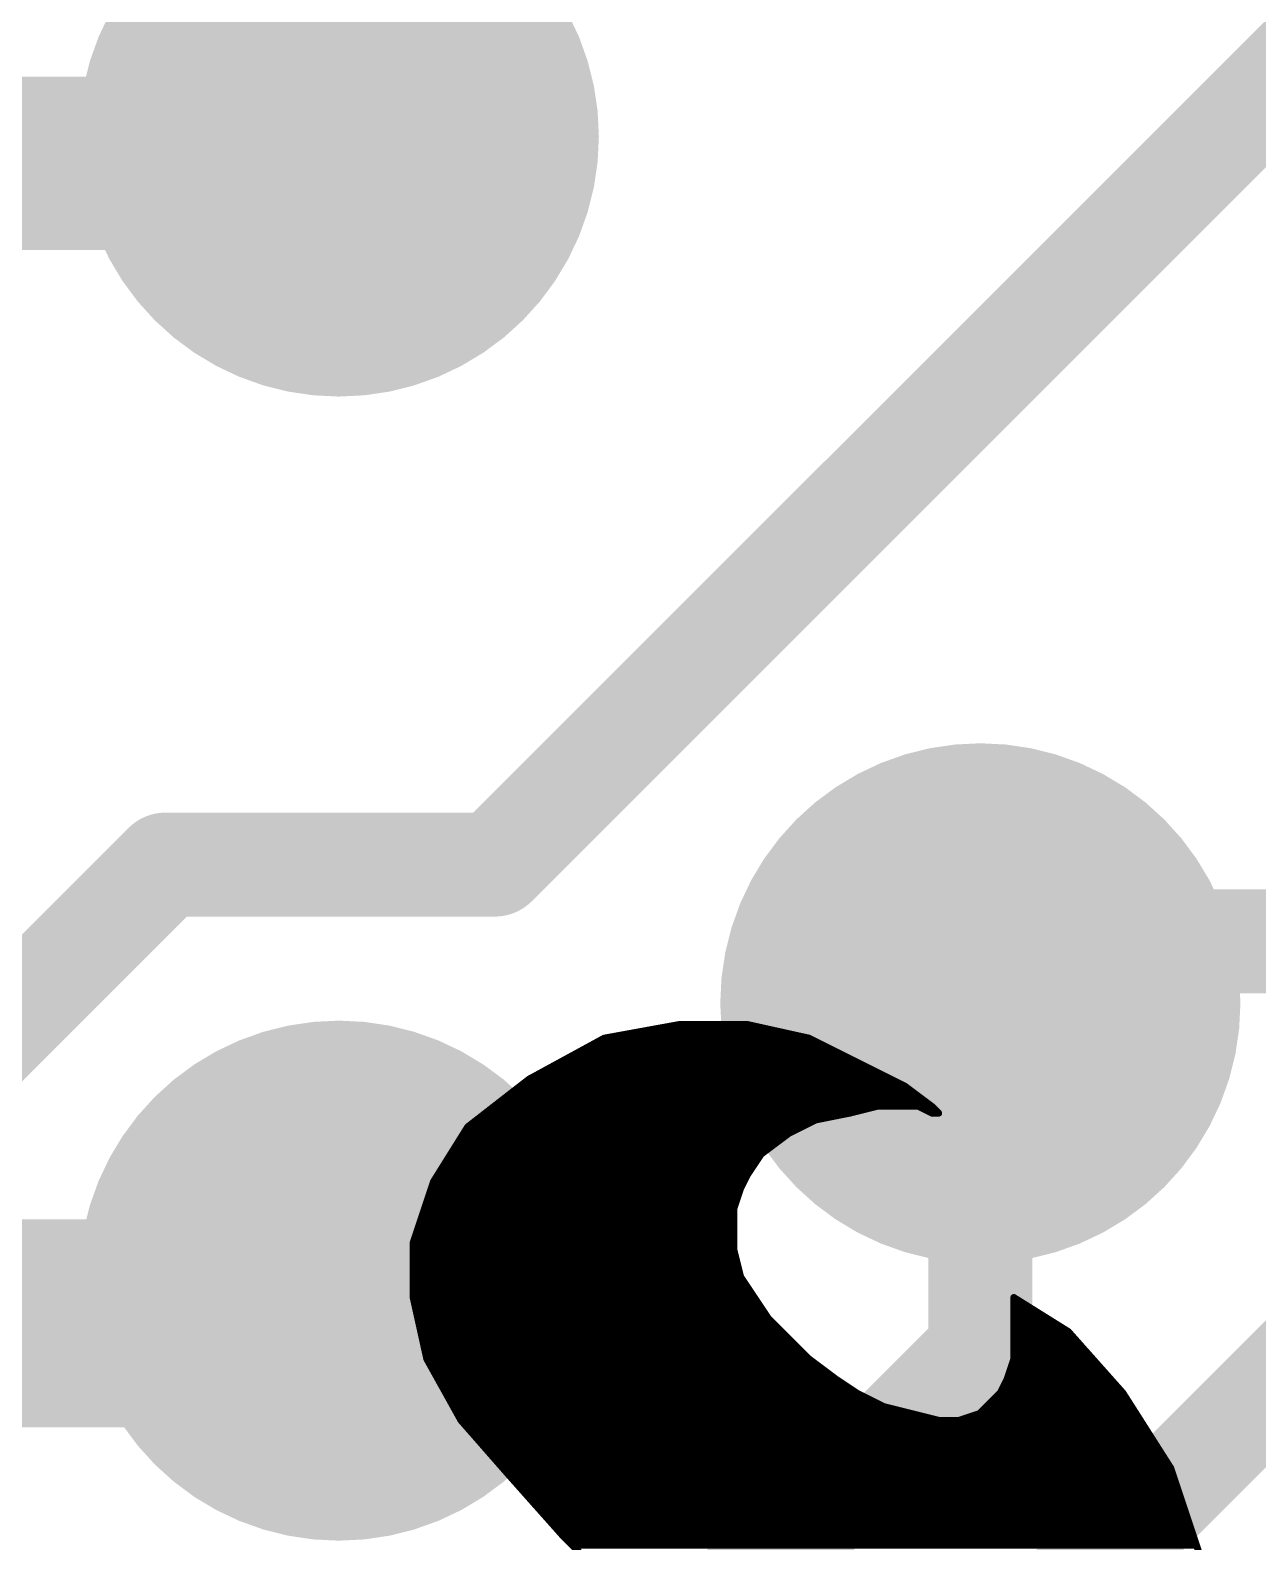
# Model space of a CAD drawing. Extents: x -33 to 74, y -20 to 37.
# Drawn here: x 10.8 to 12.598, y 21.055 to 23.27 of the extents above; entities that cross this region are included whole.
import ezdxf

# ---------------------------------------------------------------- set-up
doc = ezdxf.new("R2010")
doc.units = 0
for name, color, linetype in [('1', 12, 'CONTINUOUS'), ('16', 132, 'CONTINUOUS'), ('18', 110, 'CONTINUOUS'), ('21', 41, 'CONTINUOUS')]:
    doc.layers.add(name, color=color, linetype=linetype)

# ---------------------------------------------------------------- blocks, each defined once
blk = doc.blocks.new('ROUNDV')
at = {"const_width": 0.5}
blk.add_lwpolyline([(0, -0.25, 1), (0, 0.25, 1), (0, -0.25)], format="xyb", dxfattribs=at)

msp = doc.modelspace()

# ---------------------------------------------------------------- linework, layer by layer
at = {"layer": '1'}
for points, const_width in [([(11.2132, 23.075), (11.2522, 23.114)], 0.254), ([(10.16, 23.075), (11.2132, 23.075)], 0.254), ([(12.283, 21.935), (12.192, 21.844)], 0.1524), ([(13.32, 21.935), (12.283, 21.935)], 0.1524), ([(11.1896, 21.375), (11.2522, 21.4376)], 0.3048), ([(10.16, 21.375), (11.1896, 21.375)], 0.3048)]:
    msp.add_lwpolyline(points, dxfattribs=dict(at, const_width=const_width))
for points, const_width in [([(11.2971, 23.0691, 1), (11.2073, 23.1589)], 0.127), ([(11.2132, 23.0115, 1), (11.2132, 23.1385)], 0.127), ([(11.1683, 23.1199, 1), (11.2581, 23.0301)], 0.127), ([(12.283, 21.9731, 1), (12.283, 21.8969)], 0.0762), ([(12.3099, 21.9081, 1), (12.2561, 21.9619)], 0.0762), ([(12.1651, 21.8709, 1), (12.2189, 21.8171)], 0.0762), ([(11.3061, 21.3837, 1), (11.1983, 21.4915)], 0.1524), ([(11.1896, 21.2988, 1), (11.1896, 21.4512)], 0.1524), ([(11.1357, 21.4289, 1), (11.2435, 21.3211)], 0.1524)]:
    msp.add_lwpolyline(points, format="xyb", dxfattribs=dict(at, const_width=const_width))
at = {"layer": '16', "const_width": 0.1524}
for points in [[(11.4808, 22.0472), (13.5636, 24.13)], [(10.6426, 21.6916), (10.9982, 22.0472)], [(10.9982, 22.0472), (11.4808, 22.0472)], [(12.192, 21.844), (12.192, 21.336)], [(11.9126, 20.574), (12.9794, 21.6408)], [(11.303, 20.447), (12.192, 21.336)]]:
    msp.add_lwpolyline(points, dxfattribs=at)
at = {"layer": '16', "const_width": 0.0762}
for points in [[(10.9982, 22.0853, 1), (10.9982, 22.0091)], [(11.0251, 22.0203, 1), (10.9713, 22.0741)], [(11.4539, 22.0741, 1), (11.5077, 22.0203)], [(11.4808, 22.0091, 1), (11.4808, 22.0853)], [(12.2301, 21.844, 1), (12.1539, 21.844)], [(12.2189, 21.3091, 1), (12.1651, 21.3629)], [(12.1539, 21.336, 1), (12.2301, 21.336)]]:
    msp.add_lwpolyline(points, format="xyb", dxfattribs=at)
at = {"layer": '21', "const_width": 0.01}
for points in [[(11.751, 21.813), (11.641, 21.793)], [(11.851, 21.813), (11.751, 21.813)], [(11.941, 21.793), (11.851, 21.813)], [(11.641, 21.793), (11.531, 21.733)], [(11.6355, 21.79), (11.947, 21.79)], [(11.6795, 21.8), (11.9095, 21.8)], [(11.7345, 21.81), (11.8645, 21.81)], [(12.081, 21.723), (11.941, 21.793)], [(11.5988, 21.77), (11.987, 21.77)], [(11.6172, 21.78), (11.967, 21.78)], [(11.5622, 21.75), (12.027, 21.75)], [(11.5805, 21.76), (12.007, 21.76)], [(11.531, 21.733), (11.441, 21.663)], [(11.5271, 21.73), (12.067, 21.73)], [(11.5438, 21.74), (12.047, 21.74)], [(12.121, 21.693), (12.081, 21.723)], [(11.5014, 21.71), (12.0983, 21.71)], [(11.5143, 21.72), (12.085, 21.72)], [(11.4629, 21.68), (11.986, 21.68)], [(11.4757, 21.69), (12.029, 21.69)], [(11.4886, 21.7), (12.1117, 21.7)], [(11.951, 21.673), (12.001, 21.683)], [(12.001, 21.683), (12.041, 21.693)], [(12.041, 21.693), (12.101, 21.693)], [(12.101, 21.693), (12.121, 21.683)], [(12.107, 21.69), (12.124, 21.69)], [(12.131, 21.683), (12.121, 21.693)], [(12.121, 21.683), (12.131, 21.683)], [(11.441, 21.663), (11.391, 21.583)], [(11.4391, 21.66), (11.925, 21.66)], [(11.45, 21.67), (11.945, 21.67)], [(11.911, 21.653), (11.951, 21.673)], [(11.4266, 21.64), (11.8937, 21.64)], [(11.4329, 21.65), (11.907, 21.65)], [(11.871, 21.623), (11.911, 21.653)], [(11.4141, 21.62), (11.869, 21.62)], [(11.4204, 21.63), (11.8803, 21.63)], [(11.851, 21.593), (11.871, 21.623)], [(11.3954, 21.59), (11.8495, 21.59)], [(11.4016, 21.6), (11.8557, 21.6)], [(11.4079, 21.61), (11.8623, 21.61)], [(11.841, 21.573), (11.851, 21.593)], [(11.391, 21.583), (11.361, 21.493)], [(11.3867, 21.57), (11.84, 21.57)], [(11.39, 21.58), (11.8445, 21.58)], [(11.831, 21.543), (11.841, 21.573)], [(11.38, 21.55), (11.8333, 21.55)], [(11.3833, 21.56), (11.8367, 21.56)], [(11.3733, 21.53), (11.831, 21.53)], [(11.3767, 21.54), (11.831, 21.54)], [(11.831, 21.483), (11.831, 21.543)], [(11.3667, 21.51), (11.831, 21.51)], [(11.37, 21.52), (11.831, 21.52)], [(11.361, 21.493), (11.361, 21.413)], [(11.361, 21.49), (11.831, 21.49)], [(11.361, 21.48), (11.8318, 21.48)], [(11.3633, 21.5), (11.831, 21.5)], [(11.841, 21.443), (11.831, 21.483)], [(11.361, 21.47), (11.8343, 21.47)], [(11.361, 21.46), (11.8368, 21.46)], [(11.361, 21.45), (11.8392, 21.45)], [(11.361, 21.44), (11.843, 21.44)], [(11.881, 21.383), (11.841, 21.443)], [(11.361, 21.43), (11.8497, 21.43)], [(11.361, 21.42), (11.8563, 21.42)], [(11.361, 21.413), (11.381, 21.323)], [(12.241, 21.413), (12.241, 21.323)], [(12.321, 21.363), (12.241, 21.413)], [(11.3617, 21.41), (11.863, 21.41)], [(11.3639, 21.4), (11.8697, 21.4)], [(11.3661, 21.39), (11.8763, 21.39)], [(12.241, 21.41), (12.2458, 21.41)], [(12.241, 21.4), (12.2618, 21.4)], [(12.241, 21.39), (12.2778, 21.39)], [(11.3683, 21.38), (11.884, 21.38)], [(11.3706, 21.37), (11.894, 21.37)], [(11.941, 21.323), (11.881, 21.383)], [(12.241, 21.38), (12.2938, 21.38)], [(12.241, 21.37), (12.3098, 21.37)], [(11.3728, 21.36), (11.904, 21.36)], [(11.375, 21.35), (11.914, 21.35)], [(12.241, 21.36), (12.3237, 21.36)], [(12.241, 21.35), (12.3326, 21.35)], [(12.401, 21.273), (12.321, 21.363)], [(11.3772, 21.34), (11.924, 21.34)], [(11.3794, 21.33), (11.934, 21.33)], [(12.241, 21.34), (12.3414, 21.34)], [(12.241, 21.33), (12.3503, 21.33)], [(11.381, 21.323), (11.431, 21.233)], [(11.3827, 21.32), (11.945, 21.32)], [(11.3882, 21.31), (11.9583, 21.31)], [(11.981, 21.293), (11.941, 21.323)], [(12.241, 21.323), (12.231, 21.293)], [(12.2367, 21.31), (12.3681, 21.31)], [(12.24, 21.32), (12.3592, 21.32)], [(11.3938, 21.3), (11.9717, 21.3)], [(11.3993, 21.29), (11.9855, 21.29)], [(11.4049, 21.28), (12.0005, 21.28)], [(12.011, 21.273), (11.981, 21.293)], [(12.231, 21.293), (12.221, 21.273)], [(12.2245, 21.28), (12.3948, 21.28)], [(12.2295, 21.29), (12.3859, 21.29)], [(12.2333, 21.3), (12.377, 21.3)], [(11.4104, 21.27), (12.017, 21.27)], [(11.416, 21.26), (12.037, 21.26)], [(12.051, 21.253), (12.011, 21.273)], [(12.221, 21.273), (12.191, 21.243)], [(12.208, 21.26), (12.4093, 21.26)], [(12.218, 21.27), (12.4029, 21.27)], [(12.471, 21.163), (12.401, 21.273)], [(11.4216, 21.25), (12.063, 21.25)], [(11.4271, 21.24), (12.103, 21.24)], [(12.131, 21.233), (12.051, 21.253)], [(12.191, 21.243), (12.161, 21.233)], [(12.182, 21.24), (12.422, 21.24)], [(12.198, 21.25), (12.4156, 21.25)], [(11.431, 21.233), (11.501, 21.153)], [(11.4336, 21.23), (12.4284, 21.23)], [(11.4424, 21.22), (12.4347, 21.22)], [(12.161, 21.233), (12.131, 21.233)], [(11.4511, 21.21), (12.4411, 21.21)], [(11.4599, 21.2), (12.4475, 21.2)], [(11.4686, 21.19), (12.4538, 21.19)], [(11.4774, 21.18), (12.4602, 21.18)], [(11.4861, 21.17), (12.4665, 21.17)], [(11.4949, 21.16), (12.472, 21.16)], [(11.501, 21.153), (11.581, 21.063)], [(11.5037, 21.15), (12.4753, 21.15)], [(12.521, 21.013), (12.471, 21.163)], [(11.5126, 21.14), (12.4787, 21.14)], [(11.5214, 21.13), (12.482, 21.13)], [(11.5303, 21.12), (12.4853, 21.12)], [(11.5392, 21.11), (12.4887, 21.11)], [(11.5481, 21.1), (12.492, 21.1)], [(11.557, 21.09), (12.4953, 21.09)], [(11.5659, 21.08), (12.4987, 21.08)], [(11.5748, 21.07), (12.502, 21.07)], [(11.581, 21.063), (11.651, 20.993)], [(11.584, 21.06), (12.5053, 21.06)], [(11.594, 21.05), (12.5087, 21.05)]]:
    msp.add_lwpolyline(points, dxfattribs=at)
at = {"layer": '21', "const_width": 0.005}
for points in [[(11.751, 21.8155, 1), (11.751, 21.8105)], [(11.7514, 21.8105, 1), (11.7506, 21.8155)], [(11.8515, 21.8154, 1), (11.8505, 21.8106)], [(11.851, 21.8105, 1), (11.851, 21.8155)], [(11.6355, 21.7925, 1), (11.6355, 21.7875)], [(11.6406, 21.7955, 1), (11.6414, 21.7905)], [(11.6422, 21.7908, 1), (11.6398, 21.7952)], [(11.6795, 21.8025, 1), (11.6795, 21.7975)], [(11.7345, 21.8125, 1), (11.7345, 21.8075)], [(11.8645, 21.8075, 1), (11.8645, 21.8125)], [(11.9095, 21.7975, 1), (11.9095, 21.8025)], [(11.9421, 21.7952, 1), (11.9399, 21.7908)], [(11.9405, 21.7906, 1), (11.9415, 21.7954)], [(11.947, 21.7875, 1), (11.947, 21.7925)], [(11.5988, 21.7725, 1), (11.5988, 21.7675)], [(11.6172, 21.7825, 1), (11.6172, 21.7775)], [(11.967, 21.7775, 1), (11.967, 21.7825)], [(11.987, 21.7675, 1), (11.987, 21.7725)], [(11.5622, 21.7525, 1), (11.5622, 21.7475)], [(11.5805, 21.7625, 1), (11.5805, 21.7575)], [(12.007, 21.7575, 1), (12.007, 21.7625)], [(12.027, 21.7475, 1), (12.027, 21.7525)], [(11.5271, 21.7325, 1), (11.5271, 21.7275)], [(11.5298, 21.7352, 1), (11.5322, 21.7308)], [(11.5325, 21.731, 1), (11.5295, 21.735)], [(11.5438, 21.7425, 1), (11.5438, 21.7375)], [(12.047, 21.7375, 1), (12.047, 21.7425)], [(12.067, 21.7275, 1), (12.067, 21.7325)], [(12.0825, 21.725, 1), (12.0795, 21.721)], [(12.0799, 21.7208, 1), (12.0821, 21.7252)], [(11.5014, 21.7125, 1), (11.5014, 21.7075)], [(11.5143, 21.7225, 1), (11.5143, 21.7175)], [(12.085, 21.7175, 1), (12.085, 21.7225)], [(12.0983, 21.7075, 1), (12.0983, 21.7125)], [(11.4629, 21.6825, 1), (11.4629, 21.6775)], [(11.4757, 21.6925, 1), (11.4757, 21.6875)], [(11.4886, 21.7025, 1), (11.4886, 21.6975)], [(11.986, 21.6775, 1), (11.986, 21.6825)], [(12.0004, 21.6854, 1), (12.0016, 21.6806)], [(12.0015, 21.6805, 1), (12.0005, 21.6855)], [(12.029, 21.6875, 1), (12.029, 21.6925)], [(12.041, 21.6955, 1), (12.041, 21.6905)], [(12.0416, 21.6906, 1), (12.0404, 21.6954)], [(12.1021, 21.6952, 1), (12.0999, 21.6908)], [(12.101, 21.6905, 1), (12.101, 21.6955)], [(12.107, 21.6925, 1), (12.107, 21.6875)], [(12.1117, 21.6975, 1), (12.1117, 21.7025)], [(12.1228, 21.6948, 1), (12.1192, 21.6912)], [(12.121, 21.6855, 1), (12.121, 21.6805)], [(12.1195, 21.691, 1), (12.1225, 21.695)], [(12.1199, 21.6808, 1), (12.1221, 21.6852)], [(12.124, 21.6875, 1), (12.124, 21.6925)], [(12.1292, 21.6812, 1), (12.1328, 21.6848)], [(12.131, 21.6805, 1), (12.131, 21.6855)], [(11.4391, 21.6625, 1), (11.4391, 21.6575)], [(11.4395, 21.665, 1), (11.4425, 21.661)], [(11.4431, 21.6617, 1), (11.4389, 21.6643)], [(11.45, 21.6725, 1), (11.45, 21.6675)], [(11.925, 21.6575, 1), (11.925, 21.6625)], [(11.945, 21.6675, 1), (11.945, 21.6725)], [(11.9505, 21.6755, 1), (11.9515, 21.6705)], [(11.9521, 21.6708, 1), (11.9499, 21.6752)], [(11.4266, 21.6425, 1), (11.4266, 21.6375)], [(11.4329, 21.6525, 1), (11.4329, 21.6475)], [(11.8937, 21.6375, 1), (11.8937, 21.6425)], [(11.907, 21.6475, 1), (11.907, 21.6525)], [(11.9099, 21.6552, 1), (11.9121, 21.6508)], [(11.9125, 21.651, 1), (11.9095, 21.655)], [(11.4141, 21.6225, 1), (11.4141, 21.6175)], [(11.4204, 21.6325, 1), (11.4204, 21.6275)], [(11.8695, 21.625, 1), (11.8725, 21.621)], [(11.8731, 21.6216, 1), (11.8689, 21.6244)], [(11.869, 21.6175, 1), (11.869, 21.6225)], [(11.8803, 21.6275, 1), (11.8803, 21.6325)], [(11.3954, 21.5925, 1), (11.3954, 21.5875)], [(11.4016, 21.6025, 1), (11.4016, 21.5975)], [(11.4079, 21.6125, 1), (11.4079, 21.6075)], [(11.8489, 21.5944, 1), (11.8531, 21.5916)], [(11.8532, 21.5919, 1), (11.8488, 21.5941)], [(11.8495, 21.5875, 1), (11.8495, 21.5925)], [(11.8557, 21.5975, 1), (11.8557, 21.6025)], [(11.8623, 21.6075, 1), (11.8623, 21.6125)], [(11.3867, 21.5725, 1), (11.3867, 21.5675)], [(11.39, 21.5825, 1), (11.39, 21.5775)], [(11.3889, 21.5843, 1), (11.3931, 21.5817)], [(11.3934, 21.5822, 1), (11.3886, 21.5838)], [(11.8388, 21.5741, 1), (11.8432, 21.5719)], [(11.8434, 21.5722, 1), (11.8386, 21.5738)], [(11.84, 21.5675, 1), (11.84, 21.5725)], [(11.8445, 21.5775, 1), (11.8445, 21.5825)], [(11.38, 21.5525, 1), (11.38, 21.5475)], [(11.3833, 21.5625, 1), (11.3833, 21.5575)], [(11.8333, 21.5475, 1), (11.8333, 21.5525)], [(11.8367, 21.5575, 1), (11.8367, 21.5625)], [(11.3733, 21.5325, 1), (11.3733, 21.5275)], [(11.3767, 21.5425, 1), (11.3767, 21.5375)], [(11.8335, 21.543, 1), (11.8285, 21.543)], [(11.8286, 21.5438, 1), (11.8334, 21.5422)], [(11.831, 21.5375, 1), (11.831, 21.5425)], [(11.831, 21.5275, 1), (11.831, 21.5325)], [(11.3667, 21.5125, 1), (11.3667, 21.5075)], [(11.37, 21.5225, 1), (11.37, 21.5175)], [(11.831, 21.5175, 1), (11.831, 21.5225)], [(11.831, 21.5075, 1), (11.831, 21.5125)], [(11.3635, 21.493, 1), (11.3585, 21.493)], [(11.3586, 21.4938, 1), (11.3634, 21.4922)], [(11.361, 21.4925, 1), (11.361, 21.4875)], [(11.361, 21.4825, 1), (11.361, 21.4775)], [(11.3633, 21.5025, 1), (11.3633, 21.4975)], [(11.8334, 21.4836, 1), (11.8286, 21.4824)], [(11.8285, 21.483, 1), (11.8335, 21.483)], [(11.831, 21.4975, 1), (11.831, 21.5025)], [(11.831, 21.4875, 1), (11.831, 21.4925)], [(11.8318, 21.4775, 1), (11.8318, 21.4825)], [(11.361, 21.4725, 1), (11.361, 21.4675)], [(11.361, 21.4625, 1), (11.361, 21.4575)], [(11.8343, 21.4675, 1), (11.8343, 21.4725)], [(11.8368, 21.4575, 1), (11.8368, 21.4625)], [(11.361, 21.4525, 1), (11.361, 21.4475)], [(11.361, 21.4425, 1), (11.361, 21.4375)], [(11.8431, 21.4444, 1), (11.8389, 21.4416)], [(11.8386, 21.4424, 1), (11.8434, 21.4436)], [(11.8392, 21.4475, 1), (11.8392, 21.4525)], [(11.843, 21.4375, 1), (11.843, 21.4425)], [(11.361, 21.4325, 1), (11.361, 21.4275)], [(11.361, 21.4225, 1), (11.361, 21.4175)], [(11.3634, 21.4135, 1), (11.3586, 21.4125)], [(11.8497, 21.4275, 1), (11.8497, 21.4325)], [(11.8563, 21.4175, 1), (11.8563, 21.4225)], [(12.2435, 21.413, 1), (12.2385, 21.413)], [(12.2423, 21.4151, 1), (12.2397, 21.4109)], [(11.3585, 21.413, 1), (11.3635, 21.413)], [(11.3617, 21.4125, 1), (11.3617, 21.4075)], [(11.3639, 21.4025, 1), (11.3639, 21.3975)], [(11.3661, 21.3925, 1), (11.3661, 21.3875)], [(11.863, 21.4075, 1), (11.863, 21.4125)], [(11.8697, 21.3975, 1), (11.8697, 21.4025)], [(11.8763, 21.3875, 1), (11.8763, 21.3925)], [(12.241, 21.4125, 1), (12.241, 21.4075)], [(12.241, 21.4025, 1), (12.241, 21.3975)], [(12.241, 21.3925, 1), (12.241, 21.3875)], [(12.2458, 21.4075, 1), (12.2458, 21.4125)], [(12.2618, 21.3975, 1), (12.2618, 21.4025)], [(12.2778, 21.3875, 1), (12.2778, 21.3925)], [(11.3683, 21.3825, 1), (11.3683, 21.3775)], [(11.3706, 21.3725, 1), (11.3706, 21.3675)], [(11.8828, 21.3848, 1), (11.8792, 21.3812)], [(11.8789, 21.3816, 1), (11.8831, 21.3844)], [(11.884, 21.3775, 1), (11.884, 21.3825)], [(11.894, 21.3675, 1), (11.894, 21.3725)], [(12.241, 21.3825, 1), (12.241, 21.3775)], [(12.241, 21.3725, 1), (12.241, 21.3675)], [(12.2938, 21.3775, 1), (12.2938, 21.3825)], [(12.3098, 21.3675, 1), (12.3098, 21.3725)], [(11.3728, 21.3625, 1), (11.3728, 21.3575)], [(11.375, 21.3525, 1), (11.375, 21.3475)], [(11.904, 21.3575, 1), (11.904, 21.3625)], [(11.914, 21.3475, 1), (11.914, 21.3525)], [(12.241, 21.3625, 1), (12.241, 21.3575)], [(12.241, 21.3525, 1), (12.241, 21.3475)], [(12.3229, 21.3647, 1), (12.3191, 21.3613)], [(12.3197, 21.3609, 1), (12.3223, 21.3651)], [(12.3237, 21.3575, 1), (12.3237, 21.3625)], [(12.3326, 21.3475, 1), (12.3326, 21.3525)], [(11.3772, 21.3425, 1), (11.3772, 21.3375)], [(11.3794, 21.3325, 1), (11.3794, 21.3275)], [(11.924, 21.3375, 1), (11.924, 21.3425)], [(11.934, 21.3275, 1), (11.934, 21.3325)], [(12.241, 21.3425, 1), (12.241, 21.3375)], [(12.241, 21.3325, 1), (12.241, 21.3275)], [(12.3414, 21.3375, 1), (12.3414, 21.3425)], [(12.3503, 21.3275, 1), (12.3503, 21.3325)], [(11.3832, 21.3242, 1), (11.3788, 21.3218)], [(11.3786, 21.3225, 1), (11.3834, 21.3235)], [(11.3827, 21.3225, 1), (11.3827, 21.3175)], [(11.3882, 21.3125, 1), (11.3882, 21.3075)], [(11.9425, 21.325, 1), (11.9395, 21.321)], [(11.9392, 21.3212, 1), (11.9428, 21.3248)], [(11.945, 21.3175, 1), (11.945, 21.3225)], [(11.9583, 21.3075, 1), (11.9583, 21.3125)], [(12.2367, 21.3125, 1), (12.2367, 21.3075)], [(12.24, 21.3225, 1), (12.24, 21.3175)], [(12.2385, 21.323, 1), (12.2435, 21.323)], [(12.2434, 21.3222, 1), (12.2386, 21.3238)], [(12.3592, 21.3175, 1), (12.3592, 21.3225)], [(12.3681, 21.3075, 1), (12.3681, 21.3125)], [(11.3938, 21.3025, 1), (11.3938, 21.2975)], [(11.3993, 21.2925, 1), (11.3993, 21.2875)], [(11.4049, 21.2825, 1), (11.4049, 21.2775)], [(11.9717, 21.2975, 1), (11.9717, 21.3025)], [(11.9824, 21.2951, 1), (11.9796, 21.2909)], [(11.9795, 21.291, 1), (11.9825, 21.295)], [(11.9855, 21.2875, 1), (11.9855, 21.2925)], [(12.0005, 21.2775, 1), (12.0005, 21.2825)], [(12.2245, 21.2825, 1), (12.2245, 21.2775)], [(12.2295, 21.2925, 1), (12.2295, 21.2875)], [(12.2286, 21.2938, 1), (12.2334, 21.2922)], [(12.2332, 21.2919, 1), (12.2288, 21.2941)], [(12.2333, 21.3025, 1), (12.2333, 21.2975)], [(12.377, 21.2975, 1), (12.377, 21.3025)], [(12.3859, 21.2875, 1), (12.3859, 21.2925)], [(12.3948, 21.2775, 1), (12.3948, 21.2825)], [(11.4104, 21.2725, 1), (11.4104, 21.2675)], [(11.416, 21.2625, 1), (11.416, 21.2575)], [(12.0121, 21.2752, 1), (12.0099, 21.2708)], [(12.0096, 21.2709, 1), (12.0124, 21.2751)], [(12.017, 21.2675, 1), (12.017, 21.2725)], [(12.037, 21.2575, 1), (12.037, 21.2625)], [(12.208, 21.2625, 1), (12.208, 21.2575)], [(12.218, 21.2725, 1), (12.218, 21.2675)], [(12.2188, 21.2741, 1), (12.2232, 21.2719)], [(12.2228, 21.2712, 1), (12.2192, 21.2748)], [(12.4031, 21.2743, 1), (12.3989, 21.2717)], [(12.3991, 21.2713, 1), (12.4029, 21.2747)], [(12.4029, 21.2675, 1), (12.4029, 21.2725)], [(12.4093, 21.2575, 1), (12.4093, 21.2625)], [(11.4216, 21.2525, 1), (11.4216, 21.2475)], [(11.4271, 21.2425, 1), (11.4271, 21.2375)], [(12.0516, 21.2554, 1), (12.0504, 21.2506)], [(12.0499, 21.2508, 1), (12.0521, 21.2552)], [(12.063, 21.2475, 1), (12.063, 21.2525)], [(12.103, 21.2375, 1), (12.103, 21.2425)], [(12.182, 21.2425, 1), (12.182, 21.2375)], [(12.1892, 21.2448, 1), (12.1928, 21.2412)], [(12.1918, 21.2406, 1), (12.1902, 21.2454)], [(12.198, 21.2525, 1), (12.198, 21.2475)], [(12.4156, 21.2475, 1), (12.4156, 21.2525)], [(12.422, 21.2375, 1), (12.422, 21.2425)], [(11.4329, 21.2346, 1), (11.4291, 21.2314)], [(11.4288, 21.2318, 1), (11.4332, 21.2342)], [(11.4336, 21.2325, 1), (11.4336, 21.2275)], [(11.4424, 21.2225, 1), (11.4424, 21.2175)], [(12.131, 21.2355, 1), (12.131, 21.2305)], [(12.1304, 21.2306, 1), (12.1316, 21.2354)], [(12.1602, 21.2354, 1), (12.1618, 21.2306)], [(12.161, 21.2305, 1), (12.161, 21.2355)], [(12.4284, 21.2275, 1), (12.4284, 21.2325)], [(12.4347, 21.2175, 1), (12.4347, 21.2225)], [(11.4511, 21.2125, 1), (11.4511, 21.2075)], [(11.4599, 21.2025, 1), (11.4599, 21.1975)], [(12.4411, 21.2075, 1), (12.4411, 21.2125)], [(12.4475, 21.1975, 1), (12.4475, 21.2025)], [(11.4686, 21.1925, 1), (11.4686, 21.1875)], [(11.4774, 21.1825, 1), (11.4774, 21.1775)], [(11.4861, 21.1725, 1), (11.4861, 21.1675)], [(12.4538, 21.1875, 1), (12.4538, 21.1925)], [(12.4602, 21.1775, 1), (12.4602, 21.1825)], [(12.4665, 21.1675, 1), (12.4665, 21.1725)], [(11.4949, 21.1625, 1), (11.4949, 21.1575)], [(11.5029, 21.1547, 1), (11.4991, 21.1513)], [(11.4991, 21.1514, 1), (11.5029, 21.1546)], [(11.5037, 21.1525, 1), (11.5037, 21.1475)], [(12.4734, 21.1638, 1), (12.4686, 21.1622)], [(12.4689, 21.1617, 1), (12.4731, 21.1643)], [(12.472, 21.1575, 1), (12.472, 21.1625)], [(12.4753, 21.1475, 1), (12.4753, 21.1525)], [(11.5126, 21.1425, 1), (11.5126, 21.1375)], [(11.5214, 21.1325, 1), (11.5214, 21.1275)], [(12.4787, 21.1375, 1), (12.4787, 21.1425)], [(12.482, 21.1275, 1), (12.482, 21.1325)], [(11.5303, 21.1225, 1), (11.5303, 21.1175)], [(11.5392, 21.1125, 1), (11.5392, 21.1075)], [(12.4853, 21.1175, 1), (12.4853, 21.1225)], [(12.4887, 21.1075, 1), (12.4887, 21.1125)], [(11.5481, 21.1025, 1), (11.5481, 21.0975)], [(11.557, 21.0925, 1), (11.557, 21.0875)], [(11.5659, 21.0825, 1), (11.5659, 21.0775)], [(12.492, 21.0975, 1), (12.492, 21.1025)], [(12.4953, 21.0875, 1), (12.4953, 21.0925)], [(12.4987, 21.0775, 1), (12.4987, 21.0825)], [(11.5748, 21.0725, 1), (11.5748, 21.0675)], [(11.5828, 21.0648, 1), (11.5792, 21.0612)], [(11.5791, 21.0613, 1), (11.5829, 21.0647)], [(11.584, 21.0625, 1), (11.584, 21.0575)], [(12.502, 21.0675, 1), (12.502, 21.0725)], [(12.5053, 21.0575, 1), (12.5053, 21.0625)]]:
    msp.add_lwpolyline(points, format="xyb", dxfattribs=at)

# ---------------------------------------------------------------- block references
at = {"layer": '18', "xscale": 0.762, "yscale": 0.762}
for p in [(11.2522, 23.114), (11.2522, 23.114), (12.192, 21.844), (12.192, 21.844), (11.2522, 21.4376), (11.2522, 21.4376)]:
    msp.add_blockref('ROUNDV', p, dxfattribs=at)

doc.saveas('drawing.dxf')
